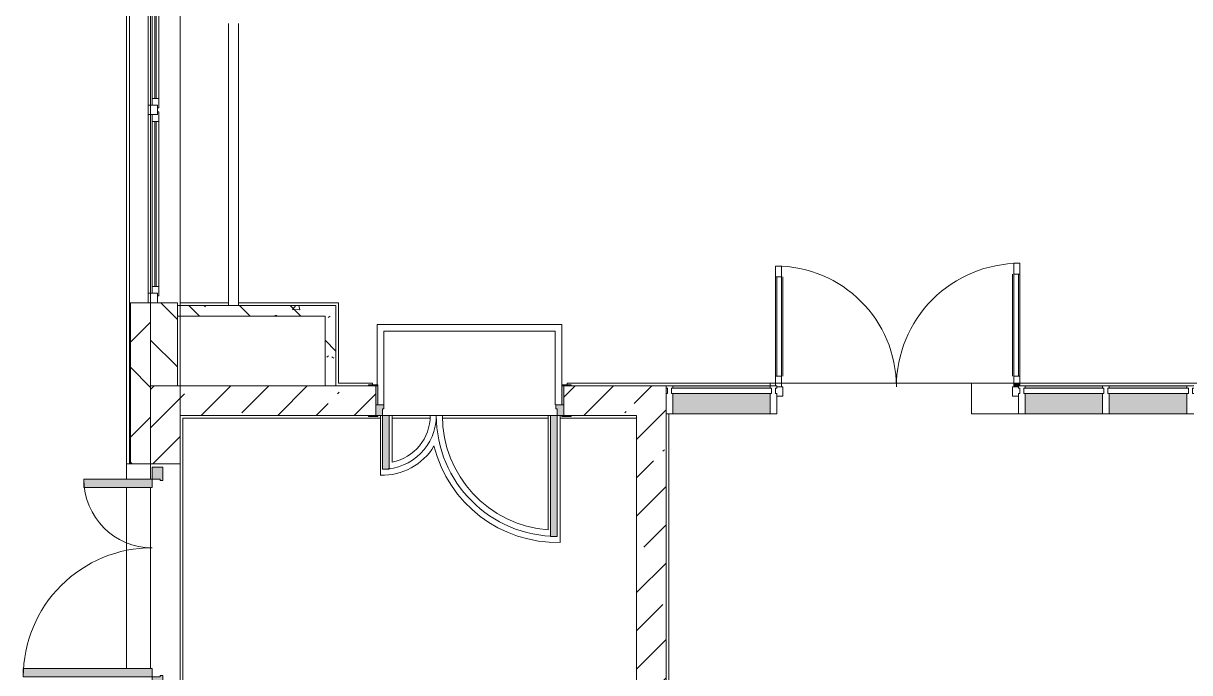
# Model space of a CAD drawing. Header units: millimetres. Extents: x 81711 to 274967, y -8553 to 29000.
# Drawn here: x 146899 to 155587, y 5765 to 10600 of the extents above; entities that cross this region are included whole.
import ezdxf

# ---------------------------------------------------------------- set-up
doc = ezdxf.new("R2010")
doc.units = ezdxf.units.MM
for name, color, linetype, lineweight, true_color in [('A-DETL-GENF-2', 7, 'Continuous', 5, 0xaaaaaa), ('A-DETL-GENF-3', 7, 'Continuous', 5, 0xe2e2e2), ('A-DOOR-5', 7, 'Continuous', 5, 0xe2e2e2), ('A-DOOR-6', 7, 'Continuous', 5, 0xaaaaaa), ('A-DOOR-FRAM-3', 7, 'Continuous', 5, 0xe2e2e2), ('A-DOOR-FRAM-4', 7, 'Continuous', 5, 0xaaaaaa), ('A-FLOR-2', 7, 'Continuous', 5, 0xaaaaaa), ('A-GLAZ-CWMG-3', 7, 'Continuous', 5, 0x383e42), ('I-WALL-29', 7, 'Continuous', 5, 0x787878)]:
    doc.layers.add(name, color=color, linetype=linetype, lineweight=lineweight, true_color=true_color)
for name, color, linetype, lineweight in [('A-GLAZ-3', 7, 'Continuous', 5), ('A-GLAZ-CURT-2', 7, 'Continuous', 5), ('A-GLAZ-CWMG-2', 7, 'Continuous', 5), ('A-WALL', 7, 'Continuous', 9), ('A-WALL-10', 7, 'Continuous', 5), ('I-WALL-27', 7, 'Continuous', 5), ('Оси', 7, 'Continuous', 9)]:
    doc.layers.add(name, color=color, linetype=linetype, lineweight=lineweight)
pattern_1 = [(45, (147956.67, 0), (-285.123, 285.123), []), (45, (148241.8, 0), (-285.123, 285.123), [504.031, -100.806, 16.764, -84.042])]
pattern_2 = [(135, (147956.67, 0), (-377.17, -377.17), [533.4, -88.9, 17.78, -88.9]), (135, (147956.67, 376.94), (-377.17, -377.17), []), (50, (147956.67, 0), (637.645, -55.787), [66.675, -733.425]), (355, (147956.7, 0), (-123.35, 668.7), [53.34, -586.74]), (100.451, (148009.8, -4.65), (514.3, 612.91), [56.665, -623.315]), (46.184, (147956.7, 177.8), (948.78, -147.15), [100.01, -1100.14]), (96.636, (148035.7, 165.5), (830.91, 866), [85, -934.97]), (351.184, (147956.7, 177.8), (830.92, 865.99), [80.01, -880.11]), (21, (148045.57, 133.35), (530.65, -357.928), [66.675, -733.425]), (326, (148045.6, 133.35), (216.31, 644.66), [53.34, -586.74]), (71.451, (148089.8, 103.5), (746.96, 286.724), [56.665, -623.315]), (37.5, (147956.67, 0), (10.8105, 295.9426), [16.764, -562.864, 16.764, -578.866, -588.962]), (37.5, (147956.67, 0), (10.8105, 295.9426), [-1175.258, 16.764, -572.198]), (7.5, (147956.67, 0), (233.869, 350.632), [16.764, -322.834, 16.764, -549.529, -224.472]), (7.5, (147956.67, 0), (233.869, 350.632), [-905.89, 16.764, -207.708]), (327.5, (147758.43, 0), (474.568, -20.051), [16.764, -205.486, 16.764, -676.656, -920.115]), (327.5, (147758.43, 0), (474.568, -20.051), [-915.67, 16.764, -903.35]), (317.5, (147669.53, 0), (518.452, 88.993), [16.764, -272.16, 16.764, -443.738, -653.415]), (317.5, (147669.53, 0), (518.452, 88.993), [-749.427, 16.764, -636.65])]

# ---------------------------------------------------------------- blocks, each defined once
blk = doc.blocks.new('120_Окно_СКБ_2Ст - 120_Окно_СКБ_2Ст 2300х2500 _мал створка справа_-22272277-1_5_3_птичка')
at = {"layer": 'A-GLAZ-3'}
for p, q in [((-1150, -127), (-1150, -57)), ((-1150, -57), (-1080, -57)), ((1150, -57), (-1150, -57)), ((-1080, -57), (-1080, -127)), ((250, -127), (250, -57)), ((250, -57), (320, -57)), ((320, -57), (320, -127)), ((1080, -127), (1080, -57)), ((1080, -57), (1150, -57)), ((1150, -57), (1150, -127)), ((-1080, -127), (-1150, -127)), ((-1150, -127), (-1100, -127)), ((-1080, -127), (-1100, -127)), ((-1100, -127), (-1100, -137)), ((-1100, -137), (270, -137)), ((270, -137), (-1100, -137)), ((250, -87), (-1080, -87)), ((-1080, -87), (-1080, -127)), ((-1030, -137), (-1030, -87)), ((-1030, -107), (200, -107)), ((200, -117), (-1030, -117)), ((200, -137), (200, -87)), ((250, -127), (250, -87)), ((320, -127), (250, -127)), ((270, -127), (250, -127)), ((270, -127), (300, -127)), ((270, -137), (270, -127)), ((320, -127), (300, -127)), ((300, -127), (300, -137)), ((300, -137), (1100, -137)), ((1100, -137), (300, -137)), ((1080, -87), (320, -87)), ((320, -87), (320, -127)), ((370, -137), (370, -87)), ((370, -107), (1030, -107)), ((1030, -117), (370, -117)), ((1030, -137), (1030, -87)), ((1080, -127), (1080, -87)), ((1150, -127), (1080, -127)), ((1100, -127), (1080, -127)), ((1100, -127), (1150, -127)), ((1100, -137), (1100, -127))]:
    blk.add_line(p, q, dxfattribs=at)
blk = doc.blocks.new('110_Дверь_СКБ_2Ст - Д-1 Лестничная клетка EIS60-24280000-1_5_3_птичка')
at = {"layer": 'A-DOOR-5'}
for points in [[(-587.5, 1010), (-637.5, 1010), (-637.5, 110), (-587.5, 110), (-587.5, 979.5)], [(662.5, 510), (612.5, 510), (612.5, 110), (662.5, 110), (662.5, 245.4)], [(697.5, 30), (702.2, -110), (712.5, -110), (712.5, 30), (702, 30)]]:
    blk.add_hatch(color=256, dxfattribs=at).paths.add_polyline_path(points)
h = blk.add_hatch(color=256, dxfattribs=at)
h.paths.add_polyline_path([(-660.8, 110), (-687.5, 105.9), (-683.4, 30), (-627.5, 31.7), (-627.5, 60), (-637.5, 60), (-637.5, 110)])
h.paths.add_polyline_path([(662.5, 110), (657.3, 60), (652.5, 60), (652.5, 30), (712.5, 31.7), (712.5, 110), (679.3, 110)])
at = {"layer": 'A-DOOR-FRAM-3'}
for points in [[(-672.5, 118), (-742.5, 115), (-742.5, 110), (-672.5, 110), (-672.5, 116.1)], [(767.5, 118), (697.5, 118), (697.5, 110), (767.5, 110)], [(-672.5, 30), (-687.5, 30), (-687.5, -110), (-672.5, -110), (-672.5, 24.8)], [(-742.5, -110), (-742.5, -118), (-672.5, -118), (-673.1, -110), (-712.5, -110)], [(702.2, -110), (697.5, -110), (702.2, -118), (767.5, -118), (767.5, -110), (712.5, -110)]]:
    blk.add_hatch(color=256, dxfattribs=at).paths.add_polyline_path(points)
at = {"layer": 'A-DOOR-6'}
for p, q in [((-637.5, 1010), (-637.5, 110)), ((-587.5, 1010), (-637.5, 1010)), ((-587.5, 110), (-587.5, 1010)), ((662.5, 510), (612.5, 510)), ((612.5, 510), (612.5, 110)), ((662.5, 110), (662.5, 510)), ((-637.5, 110), (-587.5, 110)), ((612.5, 110), (662.5, 110))]:
    blk.add_line(p, q, dxfattribs=at)
for centre, radius, start, end in [((-637.5, 110), 900, 0, 90), ((662.5, 110), 400, 90, 180)]:
    blk.add_arc(centre, radius, start, end, dxfattribs=at)
at = {"layer": 'A-DOOR-FRAM-4'}
for p, q in [((-672.5, 118), (-742.5, 118)), ((-742.5, 118), (-742.5, 110)), ((-742.5, 110), (-672.5, 110)), ((-637.5, 110), (-687.5, 110)), ((-687.5, 110), (-687.5, 30)), ((-672.5, 110), (-672.5, 118)), ((-637.5, 60), (-637.5, 110)), ((662.5, 110), (662.5, 60)), ((712.5, 110), (662.5, 110)), ((767.5, 118), (697.5, 118)), ((697.5, 118), (697.5, 110)), ((697.5, 110), (767.5, 110)), ((712.5, 30), (712.5, 110)), ((767.5, 110), (767.5, 118)), ((-687.5, 30), (-627.5, 30)), ((-672.5, 30), (-687.5, 30)), ((-687.5, 30), (-687.5, -110)), ((-672.5, -110), (-672.5, 30)), ((-627.5, 60), (-637.5, 60)), ((-627.5, 30), (-627.5, 60)), ((662.5, 60), (652.5, 60)), ((652.5, 60), (652.5, 30)), ((652.5, 30), (712.5, 30)), ((712.5, 30), (697.5, 30)), ((697.5, 30), (697.5, -110)), ((712.5, -110), (712.5, 30)), ((-672.5, -110), (-742.5, -110)), ((-742.5, -110), (-742.5, -118)), ((-742.5, -118), (-672.5, -118)), ((-687.5, -110), (-672.5, -110)), ((-672.5, -118), (-672.5, -110)), ((697.5, -110), (712.5, -110)), ((767.5, -110), (697.5, -110)), ((697.5, -110), (697.5, -118)), ((697.5, -118), (767.5, -118)), ((767.5, -118), (767.5, -110))]:
    blk.add_line(p, q, dxfattribs=at)
blk = doc.blocks.new('110_Дверь_СКБ_2Ст_Наружная - ДН-1_л__ Двухстворчатая 1350 х3200 _ЛК_ в свету с верхним остеклением 2-22796854-1_5_3_птичка')
at = {"layer": 'A-DOOR-5'}
for points in [[(-715.5, 101), (-715.5, -91), (-655.5, -91), (-655.5, 869), (-715.5, 869)], [(694.5, -79), (694.5, -91), (754.5, -91), (754.5, 419), (694.5, 419), (694.5, -12.6)]]:
    blk.add_hatch(color=256, dxfattribs=at).paths.add_polyline_path(points)
h = blk.add_hatch(color=256, dxfattribs=at)
h.paths.add_polyline_path([(-805.5, -171), (-705.5, -171), (-705.5, -151), (-715.5, -151), (-715.5, -91), (-805.5, -91)])
h.paths.add_polyline_path([(744.5, -171), (844.5, -171), (844.5, -91), (754.5, -91), (754.5, -151), (744.5, -151)])
at = {"layer": 'A-DOOR-6'}
for p, q in [((-715.5, 869), (-715.5, -91)), ((-655.5, 869), (-715.5, 869)), ((-655.5, -91), (-655.5, 869)), ((754.5, 419), (694.5, 419)), ((694.5, 419), (694.5, -91)), ((754.5, -91), (754.5, 419)), ((-715.5, -91), (-655.5, -91)), ((694.5, -91), (754.5, -91))]:
    blk.add_line(p, q, dxfattribs=at)
for centre, radius, start, end in [((-715.5, -91), 960, 0, 90), ((754.5, -91), 510, 90, 180)]:
    blk.add_arc(centre, radius, start, end, dxfattribs=at)
at = {"layer": 'A-DOOR-FRAM-4'}
for p, q in [((-715.5, -91), (-805.5, -91)), ((-805.5, -91), (-805.5, -171)), ((-805.5, -171), (-705.5, -171)), ((-715.5, -151), (-715.5, -91)), ((-705.5, -151), (-715.5, -151)), ((-705.5, -171), (-705.5, -151)), ((754.5, -151), (744.5, -151)), ((744.5, -151), (744.5, -171)), ((744.5, -171), (844.5, -171)), ((754.5, -91), (754.5, -151)), ((844.5, -91), (754.5, -91)), ((844.5, -171), (844.5, -91))]:
    blk.add_line(p, q, dxfattribs=at)
blk = doc.blocks.new('Системная панель - Стекло - 40мм-31924845-1_5_3_птичка')
at = {"layer": 'A-GLAZ-CURT-2'}
for p, q in [((300, 40), (-300, 40)), ((-300, 40), (-300, 0)), ((-300, 0), (300, 0)), ((300, 0), (300, 40))]:
    blk.add_line(p, q, dxfattribs=at)
blk = doc.blocks.new('Прямоугольный импост - Импост структурный с накладкой - 190мм-31923628-1_5_3_птичка')
at = {"layer": 'A-GLAZ-CWMG-3'}
for points in [[(7030, 7883), (7610, 7883), (7610, 7900), (7030, 7900)], [(7610, 7693), (7610, 7843), (7030, 7843), (7030, 7693), (7265, 7693)]]:
    blk.add_hatch(color=256, dxfattribs=at).paths.add_polyline_path(points)
at = {"layer": 'A-GLAZ-CWMG-2'}
for p, q in [((7030, 7900), (7610, 7900)), ((7030, 7693), (7610, 7693))]:
    blk.add_line(p, q, dxfattribs=at)
blk = doc.blocks.new('Прямоугольный импост - Импост структурный с накладкой - 190мм-31924846-1_5_3_птичка')
at = {"layer": 'A-GLAZ-CWMG-2'}
for p, q in [((-50, 0), (-50, 17)), ((-50, 17), (0, 17)), ((-40, 0), (-50, 0)), ((-40, -40), (-40, 0)), ((0, 0), (-10, 0)), ((-10, 0), (-10, -40)), ((0, 17), (0, 0)), ((-50, -190), (-50, -40)), ((-50, -40), (-40, -40)), ((-10, -40), (0, -40)), ((0, -40), (0, -190)), ((0, -190), (-50, -190))]:
    blk.add_line(p, q, dxfattribs=at)
blk = doc.blocks.new('Прямоугольный импост - Импост структурный с накладкой - 190мм-31924841-1_5_3_птичка')
at = {"layer": 'A-GLAZ-CWMG-2'}
for p, q in [((-25, 0), (-25, 17)), ((-25, 17), (25, 17)), ((-15, 0), (-25, 0)), ((-15, -40), (-15, 0)), ((25, 0), (15, 0)), ((15, 0), (15, -40)), ((25, 17), (25, 0)), ((-25, -190), (-25, -40)), ((-25, -40), (-15, -40)), ((15, -40), (25, -40)), ((25, -40), (25, -190)), ((25, -190), (-25, -190))]:
    blk.add_line(p, q, dxfattribs=at)
blk = doc.blocks.new('Прямоугольный импост - Импост структурный с накладкой - 190мм-32633541-1_5_3_птичка')
at = {"layer": 'A-GLAZ-CWMG-2'}
for p, q in [((0, 17), (-50, 17)), ((-50, 17), (-50, 0)), ((-50, 0), (-40, 0)), ((-40, 0), (-40, -40)), ((-10, -40), (-10, 0)), ((-10, 0), (0, 0)), ((-40, -40), (-50, -40)), ((-50, -40), (-50, -190)), ((0, -40), (-10, -40)), ((-50, -190), (0, -190))]:
    blk.add_line(p, q, dxfattribs=at)
blk = doc.blocks.new('Системная панель - Стекло - 40мм-31924851-1_5_3_птичка')
at = {"layer": 'A-GLAZ-CURT-2'}
for p, q in [((297.5, 40), (-297.5, 40)), ((-297.5, 40), (-297.5, 0)), ((-297.5, 0), (297.5, 0)), ((297.5, 0), (297.5, 40))]:
    blk.add_line(p, q, dxfattribs=at)
blk = doc.blocks.new('Дверь_Витражная_остекление_ - ДВН_CОШ в витраже В-6-31924853-1_5_3_птичка')
at = {"layer": 'A-DETL-GENF-3'}
blk.add_hatch(color=256, dxfattribs=at).paths.add_polyline_path([(-880.3, -10), (-900, -10), (-900, -17), (-910, -17), (-910, -37), (-865, -37), (-865, -10)])
at = {"layer": 'A-DETL-GENF-2'}
for p, q in [((-900, 60), (-855, 60)), ((-855, 60), (-855, -10)), ((900, 60), (855, 60)), ((855, 60), (855, -10)), ((-910, -930), (-910, -17)), ((-910, -17), (-910, -930)), ((-865, -10), (-900, -10)), ((-865, -10), (-900, -10)), ((-855, -10), (-900, -10)), ((-865, -930), (-865, -10)), ((-865, -930), (-865, -10)), ((855, -10), (900, -10)), ((865, -10), (900, -10)), ((865, -910), (865, -10)), ((865, -10), (865, -910)), ((900, -10), (865, -10)), ((910, -910), (910, -17)), ((910, -910), (910, -17)), ((-910, -90), (-865, -90)), ((-900, -850), (-900, -90)), ((-856, -850), (-856, -90)), ((856, -830), (856, -90)), ((910, -90), (865, -90)), ((900, -830), (900, -90)), ((-910, -850), (-865, -850)), ((910, -830), (865, -830)), ((-910, -930), (-865, -930)), ((-910, -930), (-865, -930)), ((910, -910), (865, -910)), ((865, -910), (910, -910))]:
    blk.add_line(p, q, dxfattribs=at)
at = {"layer": 'A-DOOR-6'}
for p, q in [((-910, -930), (-910, -17)), ((910, -910), (910, -17))]:
    blk.add_line(p, q, dxfattribs=at)
for centre, radius, start, end in [((-910, -10), 920, 270, 0), ((910, -10), 900, 180, 270)]:
    blk.add_arc(centre, radius, start, end, dxfattribs=at)
blk = doc.blocks.new('Системная панель - Стекло - 40мм-31924990-1_5_3_птичка')
at = {"layer": 'A-GLAZ-CURT-2'}
h = blk.add_hatch(dxfattribs=at)
h.set_pattern_fill('FP_191', color=256, style=0, pattern_type=2)
h.set_pattern_definition([(225, (4642.5, 7383), (1414.2, -1414.2), [1000, -3000]), (225, (5642.5, 7883), (1414.2, -1414.2), [3000, -1000]), (225, (3642.5, 8383), (1414.2, -1414.2), [1000, -3000])])
h.paths.add_polyline_path([(-362.5, 40), (-372.5, 40), (-372.5, 0), (372.5, 0), (372.5, 40), (-333.4, 40)])
for p, q in [((372.5, 40), (-372.5, 40)), ((-372.5, 40), (-372.5, 0)), ((-372.5, 0), (372.5, 0)), ((372.5, 0), (372.5, 40))]:
    blk.add_line(p, q, dxfattribs=at)
blk = doc.blocks.new('Прямоугольный импост - Импост структурный с накладкой - 190мм-23800918-1_5_3_птичка')
at = {"layer": 'A-GLAZ-CWMG-3'}
for points in [[(3812.3, 7883), (4505, 7883), (4505, 7900), (3780, 7900), (3780, 7883)], [(3805.6, 7693), (4505, 7693), (4505, 7843), (3780, 7843), (3780, 7693)]]:
    blk.add_hatch(color=256, dxfattribs=at).paths.add_polyline_path(points)
at = {"layer": 'A-GLAZ-CWMG-2'}
for p, q in [((3780, 7900), (4505, 7900)), ((3780, 7693), (4505, 7693))]:
    blk.add_line(p, q, dxfattribs=at)
blk = doc.blocks.new('Прямоугольный импост - Импост структурный с накладкой - 190мм-31923825-1_5_3_птичка')
at = {"layer": 'A-GLAZ-CWMG-3'}
for points in [[(6980, 7883), (6980, 7900), (6405, 7900), (6405, 7883)], [(6980, 7693), (6980, 7843), (6405, 7843), (6405, 7693)]]:
    blk.add_hatch(color=256, dxfattribs=at).paths.add_polyline_path(points)
at = {"layer": 'A-GLAZ-CWMG-2'}
for p, q in [((6405, 7900), (6980, 7900)), ((6405, 7693), (6980, 7693))]:
    blk.add_line(p, q, dxfattribs=at)
blk = doc.blocks.new('Прямоугольный импост - Импост структурный с накладкой - 190мм-31924844-1_5_3_птичка')
at = {"layer": 'A-GLAZ-CWMG-2'}
for p, q in [((-25, 0), (-25, 17)), ((-25, 17), (25, 17)), ((-15, 0), (-25, 0)), ((-15, -40), (-15, 0)), ((25, 0), (15, 0)), ((15, 0), (15, -40)), ((25, 17), (25, 0)), ((-25, -190), (-25, -40)), ((-25, -40), (-15, -40)), ((15, -40), (25, -40)), ((25, -40), (25, -190)), ((25, -190), (-25, -190))]:
    blk.add_line(p, q, dxfattribs=at)
blk = doc.blocks.new('Зашивка приборов отопления14 - Зашивка приборов отопления-33280456-1_5_3_птичка')
at = {"layer": 'A-WALL-10'}
for p, q in [((37471.9, 23439), (35371.9, 23439)), ((35371.9, 23079), (37471.9, 23079)), ((37471.9, 23079), (35371.9, 23079)), ((35371.9, 23004), (37471.9, 23004))]:
    blk.add_line(p, q, dxfattribs=at)

msp = doc.modelspace()

# ---------------------------------------------------------------- hatches: boundary and pattern name
at = {"layer": 'A-WALL-10'}
h = msp.add_hatch(dxfattribs=at)
h.set_pattern_fill('FP_94', color=256, style=0, pattern_type=2)
h.set_pattern_definition([(45, (147956.67, 0), (-353.553, 353.553), []), (135, (147956.67, 0), (-353.553, -353.553), [])])
h.paths.add_polyline_path([(147846.7, -100), (147846.7, 3670), (147696.7, 3670), (147696.7, -100)])
h.paths.add_polyline_path([(147818.7, 5220), (147846.7, 5220), (147846.7, 5620), (147696.7, 5620), (147696.7, 5220), (147738.7, 5220)])
h.paths.add_polyline_path([(147696.7, 7320), (147846.7, 7320), (147846.7, 8520), (147696.7, 8520), (147696.7, 7544.6)])
h.paths.add_polyline_path([(147757.3, 10820), (147846.7, 10820), (147846.7, 12220), (147696.7, 12220), (147696.7, 10820)])
h.paths.add_polyline_path([(147846.7, 13120), (147846.1, 15350), (147696.7, 15350), (147696.7, 13120), (147802.4, 13120)])
h = msp.add_hatch(dxfattribs=at)
h.set_pattern_fill('FP_105', color=256, style=0, pattern_type=2)
h.set_pattern_definition([(135, (147956.67, 0), (-176.7767, -176.7767), [])])
h.paths.add_polyline_path([(148046.7, 7900), (148046.7, 8520), (147846.7, 8520), (147846.7, 7900)])
h.paths.add_polyline_path([(148046.7, 10820), (148046.7, 10900), (147846.7, 10900), (147846.7, 10820)])
h.paths.add_polyline_path([(147846.7, 11400), (148046.7, 11400), (148046.7, 12220), (147846.7, 12220), (147846.7, 12143.8)])
h.paths.add_polyline_path([(147956, 13120), (148046.7, 13120), (148046.7, 14700), (147846.7, 14700), (147846.7, 13120), (147943.2, 13120)])
at = {"layer": 'I-WALL-27'}
h = msp.add_hatch(dxfattribs=at)
h.set_pattern_fill('FP_74', color=256, style=0, pattern_type=2)
h.set_pattern_definition(pattern_1)
h.paths.add_polyline_path([(147846.7, -100), (148066.7, -100), (148066.7, 3670), (147846.7, 3670), (147846.7, 1795.6)])
h.paths.add_polyline_path([(147846.7, 5220), (148066.7, 5220), (148066.7, 5620), (147846.7, 5620), (147846.7, 5400)])
h.paths.add_polyline_path([(147846.7, 7320), (148066.7, 7320), (148066.7, 7900), (147846.7, 7900), (147846.7, 7544.6)])
h = msp.add_hatch(dxfattribs=at)
h.set_pattern_fill('FP_74', color=256, style=0, pattern_type=2)
h.set_pattern_definition(pattern_1)
h.paths.add_polyline_path([(151466.7, 7680), (151466.7, 7900), (150924.9, 7900), (150924.9, 7680), (150979.9, 7680)])
h.paths.add_polyline_path([(149469.9, 7680), (149524.9, 7680), (149524.9, 7900), (148066.7, 7900), (148066.7, 7680), (149435.4, 7680)])
h = msp.add_hatch(dxfattribs=at)
h.set_pattern_fill('FP_74', color=256, style=0, pattern_type=2)
h.set_pattern_definition(pattern_1)
h.paths.add_polyline_path([(151686.7, 120), (151686.7, 7900), (151466.7, 7900), (151466.7, 120), (151620.4, 120)])
at = {"layer": 'I-WALL-29'}
h = msp.add_hatch(dxfattribs=at)
h.set_pattern_fill('FP_103', color=256, style=0, pattern_type=2)
h.set_pattern_definition(pattern_2)
h.paths.add_polyline_path([(148046.7, 8420), (149146.7, 8420), (149146.7, 8500), (148046.7, 8500), (148046.7, 8445.5)])
h = msp.add_hatch(dxfattribs=at)
h.set_pattern_fill('FP_103', color=256, style=0, pattern_type=2)
h.set_pattern_definition(pattern_2)
h.paths.add_polyline_path([(149226.7, 7900), (149226.7, 8500), (149146.7, 8500), (149146.7, 7900)])

# ---------------------------------------------------------------- linework, layer by layer
at = {"layer": 'A-FLOR-2'}
for p, q in [((148066.7, 10600), (148066.7, 8520)), ((148426.7, 8520), (148426.7, 10600)), ((148066.7, 8520), (148426.7, 8520)), ((148501.7, 8520), (149246.7, 8520)), ((149246.7, 8520), (149246.7, 7920)), ((149535.2, 8358.3), (149535.2, 7908)), ((150910.5, 8358.3), (149535.2, 8358.3)), ((150910.5, 7908), (150910.5, 8358.3)), ((149585.2, 7758.3), (149585.2, 8308.3)), ((149585.2, 8308.3), (150860.5, 8308.3)), ((150860.5, 8308.3), (150860.5, 7758.3)), ((149246.7, 7920), (149499.9, 7920)), ((149499.9, 7920), (149499.9, 7908)), ((150949.9, 7908), (150949.9, 7920)), ((150949.9, 7920), (163696.7, 7920)), ((152461.7, 7920), (152461.7, 7900)), ((153961.7, 7693), (153961.7, 7920)), ((149558, 7660), (148086.7, 7660)), ((148086.7, 7660), (148086.7, 5520)), ((149558, 7680), (149558, 7235.3)), ((149645, 7680.7), (149574.9, 7680.7)), ((149645, 7332), (149645, 7680.7)), ((149645, 7680), (149929.9, 7680)), ((149928.2, 7660), (149645, 7660)), ((150019.9, 7680), (149929.9, 7680)), ((150019.9, 7680), (150808.3, 7680)), ((150808.3, 7660), (150021, 7660)), ((150874.9, 7680.7), (150808.3, 7680.7)), ((150808.3, 7680.7), (150808.3, 6827.6)), ((150898.3, 6735.3), (150898.3, 7680)), ((151466.7, 7660), (150898.3, 7660)), ((151706.7, 7693), (151706.7, 520)), ((154311.7, 7693), (153961.7, 7693))]:
    msp.add_line(p, q, dxfattribs=at)
for centre, radius, start, end in [((149574.9, 7680), 355, 281.38448, 360), ((150874.9, 7680), 855, 180, 265.5304), ((149574.9, 7680), 445, 267.81908, 329.31464), ((150874.9, 7680), 945, 193.90489, 271.41706)]:
    msp.add_arc(centre, radius, start, end, dxfattribs=at)
at = {"layer": 'A-WALL'}
for p, q in [((147693.7, 8520), (147693.7, 7320)), ((147696.7, 8520), (147696.7, 7320)), ((147846.7, 7320), (147846.7, 8520)), ((148046.7, 8500), (148046.7, 8420)), ((148046.7, 7900), (147846.7, 7900)), ((149146.7, 7900), (149226.7, 7900))]:
    msp.add_line(p, q, dxfattribs=at)
at = {"layer": 'A-WALL-10'}
for p, q in [((147666.7, 7205), (147666.7, 15380)), ((147688.7, 15358), (147688.7, 7320)), ((147846.7, 10820), (147846.7, 8520)), ((148046.7, 8520), (147688.7, 8520)), ((148046.7, 8500), (148046.7, 8520)), ((148046.7, 7900), (148046.7, 8420)), ((147666.7, 7320), (147846.7, 7320)), ((147846.7, 7320), (147846.7, 7205)), ((147666.7, 5795), (147666.7, 7145)), ((147846.7, 7145), (147846.7, 5795))]:
    msp.add_line(p, q, dxfattribs=at)
at = {"layer": 'I-WALL-27'}
for p, q in [((148066.7, 10900), (148066.7, 8500)), ((149226.7, 8500), (148046.7, 8500)), ((149226.7, 7900), (149226.7, 8500)), ((148046.7, 8420), (149146.7, 8420)), ((148066.7, 8420), (148066.7, 7900)), ((149146.7, 8420), (149146.7, 7900)), ((149146.7, 7900), (148046.7, 7900)), ((149469.9, 7900), (149226.7, 7900)), ((151686.7, 7900), (150979.9, 7900)), ((151686.7, -100), (151686.7, 7900)), ((148066.7, 7680), (149469.9, 7680)), ((148066.7, 7680), (148066.7, 5520)), ((150979.9, 7680), (151466.7, 7680)), ((151466.7, 7680), (151466.7, 535)), ((147846.7, 7320), (148066.7, 7320)), ((147846.7, 7205), (147846.7, 7320)), ((147846.7, 5795), (147846.7, 7145))]:
    msp.add_line(p, q, dxfattribs=at)
at = {"layer": 'Оси'}
msp.add_line((148066.7, 5439), (148066.7, 15380), dxfattribs=at)

# ---------------------------------------------------------------- block references
at = {"layer": 'A-DOOR-6'}
for name, p, rotation in [('Дверь_Витражная_остекление_ - ДВН_CОШ в витраже В-6-31924853-1_5_3_птичка', (153411.7, 7883), 180), ('110_Дверь_СКБ_2Ст - Д-1 Лестничная клетка EIS60-24280000-1_5_3_птичка', (150237.4, 7790), 180), ('110_Дверь_СКБ_2Ст_Наружная - ДН-1_л__ Двухстворчатая 1350 х3200 _ЛК_ в свету с верхним остеклением 2-22796854-1_5_3_птичка', (147767.7, 6450.5), 89.99999999999991)]:
    msp.add_blockref(name, p, dxfattribs=dict(at, rotation=rotation))
at = {"layer": 'A-GLAZ-3', "rotation": 89.99999999999991}
msp.add_blockref('120_Окно_СКБ_2Ст - 120_Окно_СКБ_2Ст 2300х2500 _мал створка справа_-22272277-1_5_3_птичка', (147771.7, 9670), dxfattribs=at)
at = {"layer": 'A-GLAZ-CURT-2', "rotation": 180}
for name, p in [('Системная панель - Стекло - 40мм-31924990-1_5_3_птичка', (152099.2, 7883)), ('Системная панель - Стекло - 40мм-31924851-1_5_3_птичка', (154649.2, 7883)), ('Системная панель - Стекло - 40мм-31924845-1_5_3_птичка', (155276.7, 7883))]:
    msp.add_blockref(name, p, dxfattribs=at)
at = {"layer": 'A-GLAZ-CWMG-2', "extrusion": (0, 0, -1)}
for name, p in [('Прямоугольный импост - Импост структурный с накладкой - 190мм-31924846-1_5_3_птичка', (-151686.7, 7883)), ('Прямоугольный импост - Импост структурный с накладкой - 190мм-31924841-1_5_3_птичка', (-152486.7, 7883)), ('Прямоугольный импост - Импост структурный с накладкой - 190мм-31924841-1_5_3_птичка', (-154336.7, 7883)), ('Прямоугольный импост - Импост структурный с накладкой - 190мм-31924844-1_5_3_птичка', (-154961.7, 7883))]:
    msp.add_blockref(name, p, dxfattribs=at)
at = {"layer": 'A-GLAZ-CWMG-2'}
for name, p in [('Прямоугольный импост - Импост структурный с накладкой - 190мм-23800918-1_5_3_птичка', (147956.7, 0)), ('Прямоугольный импост - Импост структурный с накладкой - 190мм-31923825-1_5_3_птичка', (147956.7, 0)), ('Прямоугольный импост - Импост структурный с накладкой - 190мм-31923628-1_5_3_птичка', (147956.7, 0)), ('Прямоугольный импост - Импост структурный с накладкой - 190мм-32633541-1_5_3_птичка', (155616.7, 7883))]:
    msp.add_blockref(name, p, dxfattribs=at)
at = {"layer": 'A-WALL-10', "rotation": 90.0000000000001}
msp.add_blockref('Зашивка приборов отопления14 - Зашивка приборов отопления-33280456-1_5_3_птичка', (171505.7, -26871.9), dxfattribs=at)

doc.saveas('drawing.dxf')
